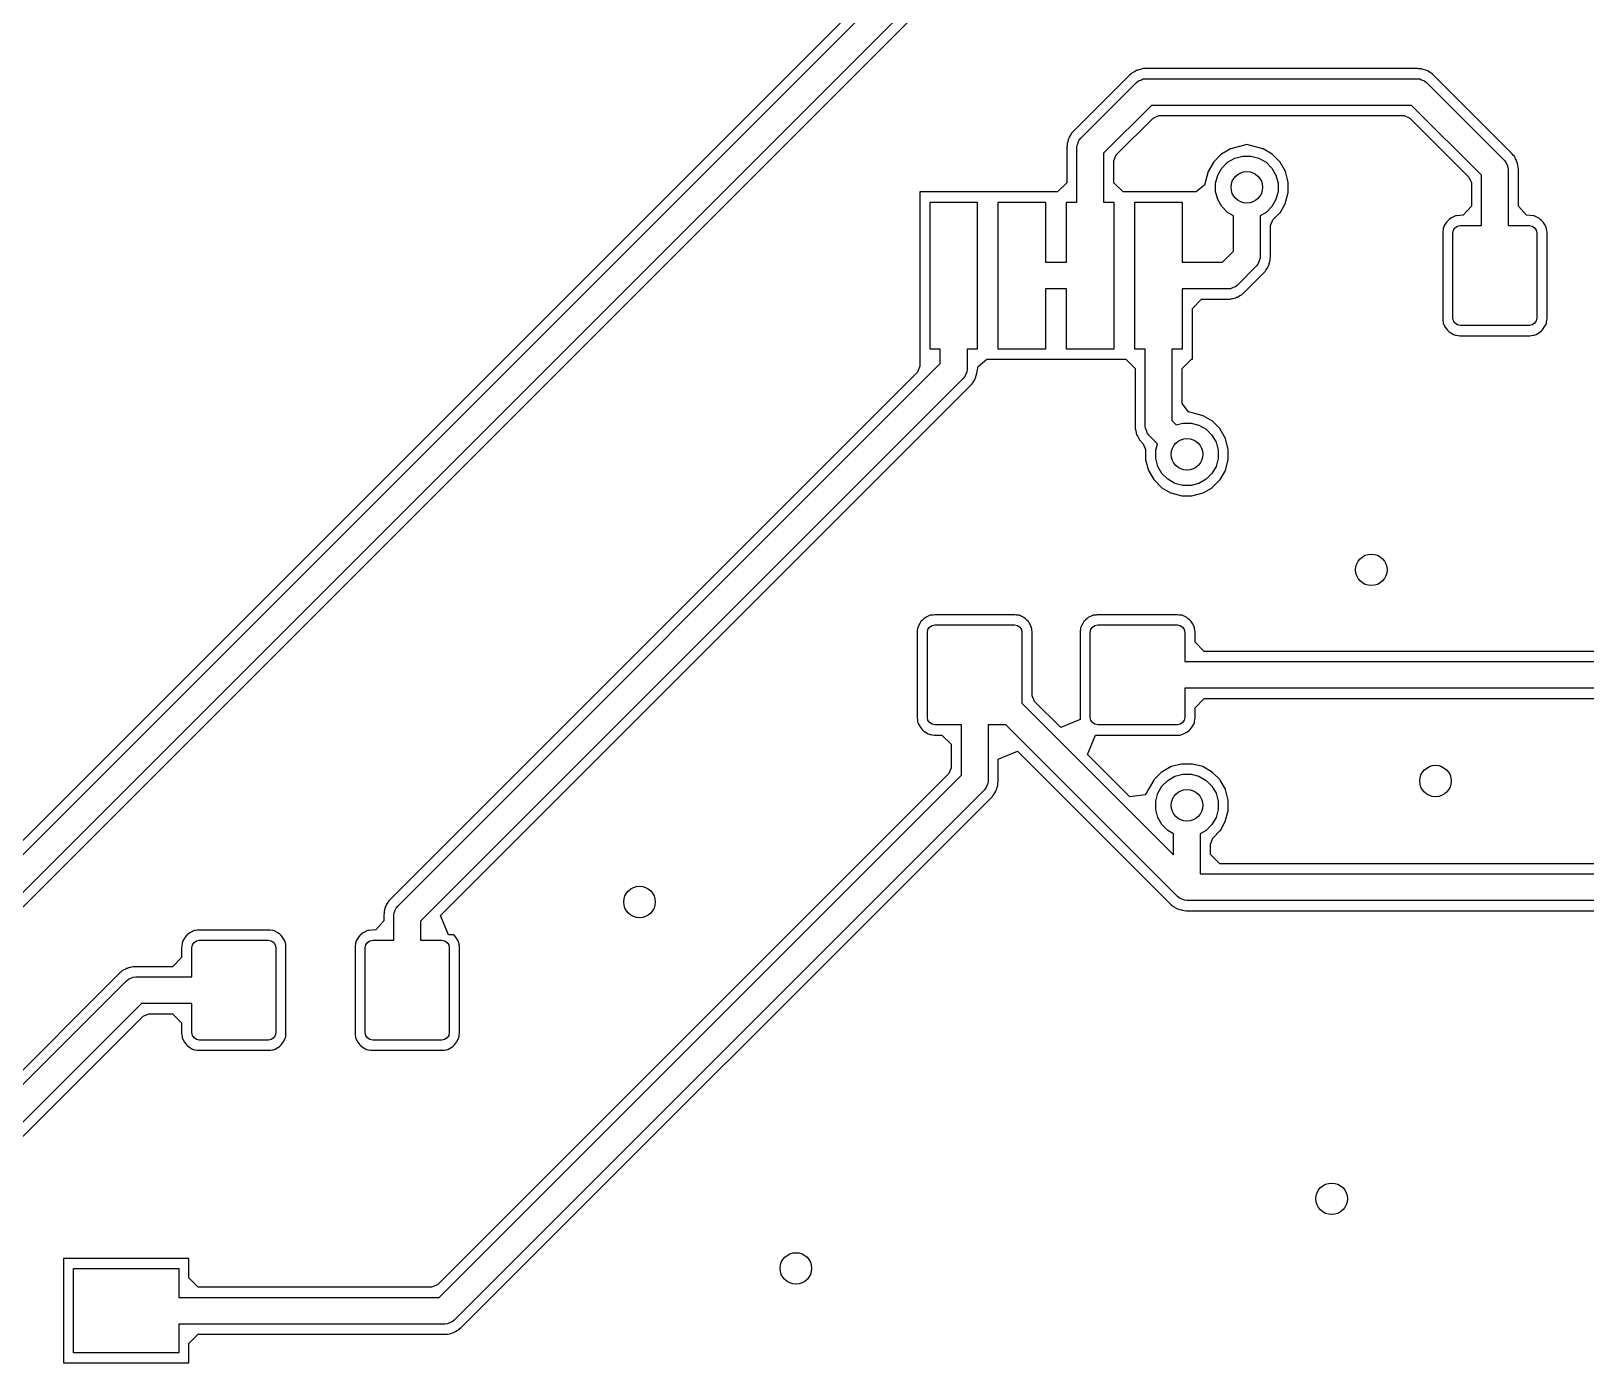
# Model space of a CAD drawing. Header units: inches. Extents: x 3.92 to 7.78, y -6.06 to -2.2.
# Drawn here: x 5.738 to 6.321, y -4.628 to -4.129 of the extents above; entities that cross this region are included whole.
import ezdxf

# ---------------------------------------------------------------- set-up
doc = ezdxf.new("R2010")
doc.units = ezdxf.units.IN
doc.header["$MEASUREMENT"] = 0
doc.layers.add('F.Cu', color=13, linetype='CONTINUOUS', true_color=0xc83434)

msp = doc.modelspace()

# ---------------------------------------------------------------- linework, layer by layer
at = {"layer": 'F.Cu', "linetype": 'CONTINUOUS'}
for p, q in [((6.07398, -4.09303), (5.68697, -4.47996)), ((5.6877, -4.48467), (6.07866, -4.0937)), ((6.0872, -4.09931), (5.6933, -4.4932)), ((5.69614, -4.49571), (6.09024, -4.10169)), ((6.14945, -4.14547), (6.12827, -4.16665)), ((6.14957, -4.14539), (6.14945, -4.14547)), ((6.15008, -4.145), (6.14957, -4.14539)), ((6.15051, -4.14457), (6.15008, -4.145)), ((6.15122, -4.14425), (6.15051, -4.14457)), ((6.15173, -4.14394), (6.15122, -4.14425)), ((6.15213, -4.14366), (6.15173, -4.14394)), ((6.1524, -4.14358), (6.15213, -4.14366)), ((6.15215, -4.14818), (6.1529, -4.14756)), ((6.15295, -4.14335), (6.1524, -4.14358)), ((6.1529, -4.14756), (6.15405, -4.14709)), ((6.1529, -4.14756), (6.1529, -4.14756)), ((6.15366, -4.14323), (6.15295, -4.14335)), ((6.15394, -4.14315), (6.15366, -4.14323)), ((6.15472, -4.14295), (6.15394, -4.14315)), ((6.15405, -4.14709), (6.15471, -4.14682)), ((6.15471, -4.14682), (6.15568, -4.14672)), ((6.15471, -4.14682), (6.15471, -4.14682)), ((6.25748, -4.14295), (6.15472, -4.14295)), ((6.15568, -4.14672), (6.25733, -4.14672)), ((6.25733, -4.14672), (6.25831, -4.14682)), ((6.25776, -4.14299), (6.25748, -4.14295)), ((6.25787, -4.14299), (6.25776, -4.14299)), ((6.2589, -4.14307), (6.25787, -4.14299)), ((6.25831, -4.14682), (6.25831, -4.14682)), ((6.25831, -4.14682), (6.25896, -4.14709)), ((6.25949, -4.14327), (6.2589, -4.14307)), ((6.25896, -4.14709), (6.26011, -4.14756)), ((6.25996, -4.14339), (6.25949, -4.14327)), ((6.26055, -4.1435), (6.25996, -4.14339)), ((6.26011, -4.14756), (6.26011, -4.14756)), ((6.26011, -4.14756), (6.26087, -4.14818)), ((6.26091, -4.14366), (6.26055, -4.1435)), ((6.26142, -4.1439), (6.26091, -4.14366)), ((6.26197, -4.14429), (6.26142, -4.1439)), ((6.2622, -4.14445), (6.26197, -4.14429)), ((6.26291, -4.14488), (6.2622, -4.14445)), ((6.26331, -4.14528), (6.26291, -4.14488)), ((6.26346, -4.14539), (6.26331, -4.14528)), ((6.26965, -4.15157), (6.26346, -4.14539)), ((6.13131, -4.16902), (6.15215, -4.14818)), ((6.26087, -4.14818), (6.28995, -4.17727)), ((6.2928, -4.17469), (6.26965, -4.15157)), ((6.15775, -4.15672), (6.13984, -4.17463)), ((6.25526, -4.15672), (6.15775, -4.15672)), ((6.28142, -4.18287), (6.25526, -4.15672)), ((6.14457, -4.17528), (6.15843, -4.16146)), ((6.15843, -4.16146), (6.16059, -4.16055)), ((6.16059, -4.16055), (6.2524, -4.16055)), ((6.2524, -4.16055), (6.25457, -4.16146)), ((6.25457, -4.16146), (6.27673, -4.18358)), ((6.12638, -4.17039), (6.12618, -4.17098)), ((6.12657, -4.16949), (6.12638, -4.17039)), ((6.12677, -4.16906), (6.12657, -4.16941)), ((6.12657, -4.16941), (6.12657, -4.16949)), ((6.12693, -4.16866), (6.12677, -4.16906)), ((6.12756, -4.16764), (6.12693, -4.16866)), ((6.12764, -4.16752), (6.12756, -4.16764)), ((6.12783, -4.16717), (6.12764, -4.16752)), ((6.12827, -4.16665), (6.12783, -4.16717)), ((6.13015, -4.17106), (6.13048, -4.17028)), ((6.13048, -4.17028), (6.13069, -4.16978)), ((6.13069, -4.16978), (6.13131, -4.16902)), ((6.13069, -4.16978), (6.13069, -4.16978)), ((6.12614, -4.17181), (6.12606, -4.17228)), ((6.12606, -4.17228), (6.12606, -4.18567)), ((6.12618, -4.17098), (6.12614, -4.17181)), ((6.12984, -4.17256), (6.12994, -4.17158)), ((6.12984, -4.19291), (6.12984, -4.17256)), ((6.12994, -4.17158), (6.13015, -4.17106)), ((6.13984, -4.17463), (6.13984, -4.19291)), ((6.14366, -4.17744), (6.14457, -4.17528)), ((6.1839, -4.17504), (6.1811, -4.17791)), ((6.18398, -4.17496), (6.1839, -4.17504)), ((6.1874, -4.17299), (6.18398, -4.17496)), ((6.18631, -4.17804), (6.18898, -4.1765)), ((6.18752, -4.17295), (6.1874, -4.17299)), ((6.1935, -4.17138), (6.18752, -4.17295)), ((6.18898, -4.1765), (6.19195, -4.1757)), ((6.19195, -4.1757), (6.19504, -4.1757)), ((6.19949, -4.17295), (6.1935, -4.17138)), ((6.19504, -4.1757), (6.19802, -4.1765)), ((6.19802, -4.1765), (6.20069, -4.17804)), ((6.19957, -4.17295), (6.19949, -4.17295)), ((6.20295, -4.17496), (6.19957, -4.17295)), ((6.20602, -4.17803), (6.20295, -4.17496)), ((6.29339, -4.17547), (6.2928, -4.17469)), ((6.29374, -4.17579), (6.29339, -4.17547)), ((6.29417, -4.17669), (6.29374, -4.17579)), ((6.29441, -4.17709), (6.29417, -4.17669)), ((6.14366, -4.18567), (6.14366, -4.17744)), ((6.17906, -4.18146), (6.17768, -4.18665)), ((6.1811, -4.17791), (6.17906, -4.18146)), ((6.18258, -4.18289), (6.18413, -4.18022)), ((6.18413, -4.18022), (6.18631, -4.17804)), ((6.20069, -4.17804), (6.20287, -4.18022)), ((6.20287, -4.18022), (6.20441, -4.18289)), ((6.20787, -4.18122), (6.20602, -4.17803)), ((6.20795, -4.18146), (6.20787, -4.18122)), ((6.20902, -4.18551), (6.20795, -4.18146)), ((6.28995, -4.17727), (6.29057, -4.17803)), ((6.29057, -4.17803), (6.29111, -4.17932)), ((6.29111, -4.17932), (6.29132, -4.17983)), ((6.29132, -4.17983), (6.29142, -4.1808)), ((6.29142, -4.1808), (6.29142, -4.20177)), ((6.29449, -4.1772), (6.29441, -4.17709)), ((6.29457, -4.17752), (6.29449, -4.1772)), ((6.29472, -4.17787), (6.29457, -4.17752)), ((6.29492, -4.17846), (6.29472, -4.17787)), ((6.295, -4.17894), (6.29492, -4.17846)), ((6.29504, -4.17913), (6.295, -4.17894)), ((6.2952, -4.17988), (6.29504, -4.17913)), ((6.2952, -4.18012), (6.2952, -4.17988)), ((6.29524, -4.18063), (6.2952, -4.18012)), ((6.29524, -4.19445), (6.29524, -4.18063)), ((6.12606, -4.18567), (6.1226, -4.18913)), ((6.14713, -4.18913), (6.14366, -4.18567)), ((6.17768, -4.18665), (6.17449, -4.18913)), ((6.18179, -4.18587), (6.18258, -4.18289)), ((6.18179, -4.18895), (6.18179, -4.18587)), ((6.20441, -4.18289), (6.20521, -4.18587)), ((6.20521, -4.18587), (6.20521, -4.18895)), ((6.20902, -4.18937), (6.20902, -4.18551)), ((6.27673, -4.18358), (6.27764, -4.18575)), ((6.27764, -4.18575), (6.27764, -4.19449)), ((6.28142, -4.20177), (6.28142, -4.18287)), ((6.1226, -4.18913), (6.07102, -4.18913)), ((6.07102, -4.18913), (6.07102, -4.25445)), ((6.0748, -4.24803), (6.0748, -4.19291)), ((6.0748, -4.19291), (6.09252, -4.19291)), ((6.09252, -4.19291), (6.09252, -4.24803)), ((6.10039, -4.24803), (6.10039, -4.19291)), ((6.10039, -4.19291), (6.11811, -4.19291)), ((6.11811, -4.19291), (6.11811, -4.21547)), ((6.12598, -4.21547), (6.12598, -4.19291)), ((6.12598, -4.19291), (6.12984, -4.19291)), ((6.13984, -4.19291), (6.1437, -4.19291)), ((6.1437, -4.19291), (6.1437, -4.24803)), ((6.17449, -4.18913), (6.14713, -4.18913)), ((6.15157, -4.24803), (6.15157, -4.19291)), ((6.15157, -4.19291), (6.16929, -4.19291)), ((6.16929, -4.19291), (6.16929, -4.21547)), ((6.18258, -4.19193), (6.18179, -4.18895)), ((6.18413, -4.1946), (6.18258, -4.19193)), ((6.20441, -4.19193), (6.20287, -4.1946)), ((6.20521, -4.18895), (6.20441, -4.19193)), ((6.20594, -4.19693), (6.20787, -4.19354)), ((6.20787, -4.19354), (6.20902, -4.18937)), ((6.18631, -4.19678), (6.18413, -4.1946)), ((6.1885, -4.19804), (6.18631, -4.19678)), ((6.1885, -4.21133), (6.1885, -4.19804)), ((6.20069, -4.19678), (6.1985, -4.19804)), ((6.1985, -4.19804), (6.1985, -4.2134)), ((6.20287, -4.1946), (6.20069, -4.19678)), ((6.20232, -4.20177), (6.20323, -4.19957)), ((6.20323, -4.19957), (6.20591, -4.19697)), ((6.20591, -4.19697), (6.20594, -4.19693)), ((6.2687, -4.20004), (6.26827, -4.20051)), ((6.2689, -4.19984), (6.2687, -4.20004)), ((6.26937, -4.19941), (6.2689, -4.19984)), ((6.26992, -4.19902), (6.26937, -4.19941)), ((6.27094, -4.19843), (6.26992, -4.19902)), ((6.27169, -4.19815), (6.27094, -4.19843)), ((6.27201, -4.19811), (6.27169, -4.19815)), ((6.27461, -4.19783), (6.27201, -4.19811)), ((6.27764, -4.19449), (6.27461, -4.19783)), ((6.29823, -4.19783), (6.29524, -4.19445)), ((6.30087, -4.19811), (6.29823, -4.19783)), ((6.30114, -4.19815), (6.30087, -4.19811)), ((6.30193, -4.19843), (6.30114, -4.19815)), ((6.30291, -4.19902), (6.30189, -4.19843)), ((6.30189, -4.19843), (6.30193, -4.19843)), ((6.30346, -4.19941), (6.30291, -4.19902)), ((6.30394, -4.19984), (6.30346, -4.19941)), ((6.30413, -4.20004), (6.30394, -4.19984)), ((6.30457, -4.20051), (6.30413, -4.20004)), ((6.20232, -4.21362), (6.20232, -4.20177)), ((6.26701, -4.20311), (6.26689, -4.20409)), ((6.26689, -4.20409), (6.26689, -4.23654)), ((6.26705, -4.20287), (6.26701, -4.20311)), ((6.26732, -4.20205), (6.26705, -4.20287)), ((6.2678, -4.20122), (6.26732, -4.20205)), ((6.26827, -4.20051), (6.2678, -4.20122)), ((6.27067, -4.20457), (6.27088, -4.2035)), ((6.27067, -4.23637), (6.27067, -4.20457)), ((6.27088, -4.2035), (6.27149, -4.20259)), ((6.27149, -4.20259), (6.2724, -4.20199)), ((6.2724, -4.20199), (6.27347, -4.20177)), ((6.27347, -4.20177), (6.28142, -4.20177)), ((6.29142, -4.20177), (6.29936, -4.20177)), ((6.29936, -4.20177), (6.30043, -4.20199)), ((6.30043, -4.20199), (6.30134, -4.20259)), ((6.30134, -4.20259), (6.30195, -4.2035)), ((6.30195, -4.2035), (6.30217, -4.20457)), ((6.30217, -4.20457), (6.30217, -4.23637)), ((6.30504, -4.20122), (6.30457, -4.20051)), ((6.30551, -4.20205), (6.30504, -4.20122)), ((6.30579, -4.20287), (6.30551, -4.20205)), ((6.30583, -4.20311), (6.30579, -4.20287)), ((6.30591, -4.20374), (6.30583, -4.20311)), ((6.30598, -4.20417), (6.30591, -4.20374)), ((6.30598, -4.23669), (6.30598, -4.20417)), ((6.18435, -4.21547), (6.1885, -4.21133)), ((6.11811, -4.21547), (6.12598, -4.21547)), ((6.16929, -4.21547), (6.18435, -4.21547)), ((6.19703, -4.21693), (6.18996, -4.22401)), ((6.19765, -4.21618), (6.19703, -4.21693)), ((6.19816, -4.21496), (6.19765, -4.21618)), ((6.19765, -4.21618), (6.19765, -4.21618)), ((6.1984, -4.21437), (6.19816, -4.21496)), ((6.1985, -4.2134), (6.1984, -4.21437)), ((6.1984, -4.21437), (6.1984, -4.21437)), ((6.20075, -4.21831), (6.20138, -4.2174)), ((6.20138, -4.2174), (6.20142, -4.21732)), ((6.20142, -4.21732), (6.20161, -4.21681)), ((6.20161, -4.21681), (6.20177, -4.2165)), ((6.20177, -4.2165), (6.20181, -4.21634)), ((6.20181, -4.21634), (6.20189, -4.21598)), ((6.20189, -4.21598), (6.20217, -4.21508)), ((6.20217, -4.21508), (6.2022, -4.21484)), ((6.2022, -4.21465), (6.20228, -4.21413)), ((6.2022, -4.21484), (6.2022, -4.21465)), ((6.20228, -4.21413), (6.20232, -4.21362)), ((6.1924, -4.22693), (6.20016, -4.21921)), ((6.20016, -4.21921), (6.20035, -4.21894)), ((6.20035, -4.21894), (6.20063, -4.2185)), ((6.20063, -4.2185), (6.20075, -4.21831)), ((6.12598, -4.22547), (6.11811, -4.22547)), ((6.11811, -4.22547), (6.11811, -4.24803)), ((6.12598, -4.24803), (6.12598, -4.22547)), ((6.18642, -4.22547), (6.16929, -4.22547)), ((6.16929, -4.22547), (6.16929, -4.24803)), ((6.1874, -4.22538), (6.18642, -4.22547)), ((6.18832, -4.22499), (6.1874, -4.22538)), ((6.1874, -4.22538), (6.1874, -4.22538)), ((6.1874, -4.22925), (6.18799, -4.22909)), ((6.18799, -4.22909), (6.18811, -4.22909)), ((6.18811, -4.22909), (6.18878, -4.22898)), ((6.1892, -4.22463), (6.18832, -4.22499)), ((6.18878, -4.22898), (6.18933, -4.22878)), ((6.18996, -4.22401), (6.1892, -4.22463)), ((6.1892, -4.22463), (6.1892, -4.22463)), ((6.18933, -4.22878), (6.18969, -4.22862)), ((6.18969, -4.22862), (6.18996, -4.22854)), ((6.18996, -4.22854), (6.19035, -4.22827)), ((6.19035, -4.22827), (6.19087, -4.22795)), ((6.19087, -4.22795), (6.19157, -4.22764)), ((6.19157, -4.22764), (6.19165, -4.2276)), ((6.19165, -4.2276), (6.19189, -4.22736)), ((6.19189, -4.22736), (6.19213, -4.22717)), ((6.19213, -4.22717), (6.1924, -4.22693)), ((6.17311, -4.23276), (6.17657, -4.22929)), ((6.17311, -4.25185), (6.17311, -4.23276)), ((6.17657, -4.22929), (6.18654, -4.22929)), ((6.18654, -4.22929), (6.18681, -4.22925)), ((6.18681, -4.22925), (6.1874, -4.22925)), ((6.26689, -4.23654), (6.26693, -4.23728)), ((6.26693, -4.23728), (6.26701, -4.23783)), ((6.26701, -4.23783), (6.26709, -4.23827)), ((6.26709, -4.23827), (6.26732, -4.2389)), ((6.26732, -4.2389), (6.26787, -4.23984)), ((6.26787, -4.23984), (6.26831, -4.24047)), ((6.26831, -4.24047), (6.2687, -4.24091)), ((6.27088, -4.23744), (6.27067, -4.23637)), ((6.27149, -4.23835), (6.27088, -4.23744)), ((6.2724, -4.23896), (6.27149, -4.23835)), ((6.27347, -4.23917), (6.2724, -4.23896)), ((6.29936, -4.23917), (6.27347, -4.23917)), ((6.30043, -4.23896), (6.29936, -4.23917)), ((6.30134, -4.23835), (6.30043, -4.23896)), ((6.30195, -4.23744), (6.30134, -4.23835)), ((6.30217, -4.23637), (6.30195, -4.23744)), ((6.30413, -4.24091), (6.30453, -4.24047)), ((6.30453, -4.24047), (6.30496, -4.23984)), ((6.30496, -4.23984), (6.30551, -4.2389)), ((6.30551, -4.2389), (6.30575, -4.23827)), ((6.30575, -4.23827), (6.30583, -4.23791)), ((6.30583, -4.23791), (6.30591, -4.2372)), ((6.30591, -4.2372), (6.30598, -4.23669)), ((6.2687, -4.24091), (6.26894, -4.24114)), ((6.26894, -4.24114), (6.26937, -4.24154)), ((6.26937, -4.24154), (6.26992, -4.24193)), ((6.26992, -4.24193), (6.27094, -4.24252)), ((6.27094, -4.24252), (6.27169, -4.2428)), ((6.27169, -4.2428), (6.27193, -4.24283)), ((6.27193, -4.24283), (6.27264, -4.24291)), ((6.27264, -4.24291), (6.27327, -4.24299)), ((6.27327, -4.24299), (6.29957, -4.24299)), ((6.29957, -4.24299), (6.3002, -4.24291)), ((6.3002, -4.24291), (6.30091, -4.24283)), ((6.30091, -4.24283), (6.30114, -4.2428)), ((6.30114, -4.2428), (6.30193, -4.24252)), ((6.30189, -4.24252), (6.30291, -4.24193)), ((6.30193, -4.24252), (6.30189, -4.24252)), ((6.30291, -4.24193), (6.30346, -4.24154)), ((6.30346, -4.24154), (6.3039, -4.24114)), ((6.3039, -4.24114), (6.30413, -4.24091)), ((6.07866, -4.24803), (6.0748, -4.24803)), ((6.07866, -4.25346), (6.07866, -4.24803)), ((6.09252, -4.24803), (6.08866, -4.24803)), ((6.08866, -4.24803), (6.08866, -4.25553)), ((6.09287, -4.25449), (6.09614, -4.25185)), ((6.09614, -4.25185), (6.14819, -4.25185)), ((6.11811, -4.24803), (6.10039, -4.24803)), ((6.1437, -4.24803), (6.12598, -4.24803)), ((6.14819, -4.25185), (6.15165, -4.25531)), ((6.15543, -4.24803), (6.15157, -4.24803)), ((6.15543, -4.2768), (6.15543, -4.24803)), ((6.16929, -4.24803), (6.16543, -4.24803)), ((6.16543, -4.24803), (6.16543, -4.27473)), ((6.16925, -4.25531), (6.17272, -4.25185)), ((6.17272, -4.25185), (6.17311, -4.25185)), ((6.07012, -4.25661), (5.87228, -4.45441)), ((5.8754, -4.45672), (6.07866, -4.25346)), ((6.07102, -4.25445), (6.07012, -4.25661)), ((6.08782, -4.25831), (6.0872, -4.25907)), ((6.08857, -4.25651), (6.08782, -4.25831)), ((6.08866, -4.25553), (6.08857, -4.25651)), ((6.08857, -4.25651), (6.08857, -4.25651)), ((6.09193, -4.2587), (6.09201, -4.25819)), ((6.09201, -4.25819), (6.09209, -4.25787)), ((6.09209, -4.25787), (6.09232, -4.25709)), ((6.09232, -4.25709), (6.09287, -4.25449)), ((6.15165, -4.25531), (6.15165, -4.27776)), ((6.16925, -4.26839), (6.16925, -4.25531)), ((6.0872, -4.25907), (5.88394, -4.46233)), ((5.89138, -4.46024), (6.09031, -4.26134)), ((6.09031, -4.26134), (6.09047, -4.26114)), ((6.09047, -4.26114), (6.09079, -4.26063)), ((6.09079, -4.26063), (6.09091, -4.26043)), ((6.09091, -4.26043), (6.09146, -4.25965)), ((6.09146, -4.25965), (6.0915, -4.25949)), ((6.0915, -4.25949), (6.09193, -4.2587)), ((6.17169, -4.27157), (6.16925, -4.26839)), ((6.16543, -4.27473), (6.16708, -4.27638)), ((6.16708, -4.27638), (6.16952, -4.27572)), ((6.16952, -4.27572), (6.1726, -4.27572)), ((6.17717, -4.27303), (6.17169, -4.27157)), ((6.1726, -4.27572), (6.17558, -4.27652)), ((6.18059, -4.27504), (6.17713, -4.27303)), ((6.17713, -4.27303), (6.17717, -4.27303)), ((6.1835, -4.27795), (6.18059, -4.27504)), ((6.15165, -4.27776), (6.15193, -4.2787)), ((6.15193, -4.2787), (6.15201, -4.27913)), ((6.15201, -4.27913), (6.15205, -4.27953)), ((6.15205, -4.27953), (6.15209, -4.27957)), ((6.15209, -4.27957), (6.15232, -4.2802)), ((6.15232, -4.2802), (6.15236, -4.28035)), ((6.15236, -4.28035), (6.15264, -4.28075)), ((6.15264, -4.28075), (6.15291, -4.28126)), ((6.15291, -4.28126), (6.15327, -4.28197)), ((6.15553, -4.27778), (6.15543, -4.2768)), ((6.1556, -4.27795), (6.15553, -4.27778)), ((6.15553, -4.27778), (6.15553, -4.27778)), ((6.15628, -4.27958), (6.1556, -4.27795)), ((6.1569, -4.28034), (6.15628, -4.27958)), ((6.15628, -4.27958), (6.15628, -4.27958)), ((6.16001, -4.28345), (6.1569, -4.28034)), ((6.17558, -4.27652), (6.17825, -4.27806)), ((6.17825, -4.27806), (6.18043, -4.28024)), ((6.18043, -4.28024), (6.18197, -4.28291)), ((6.18354, -4.27803), (6.1835, -4.27795)), ((6.18551, -4.2815), (6.18354, -4.27803)), ((6.18551, -4.28154), (6.18551, -4.2815)), ((6.18657, -4.28559), (6.18551, -4.28154)), ((6.15327, -4.28197), (6.15335, -4.28205)), ((6.15335, -4.28205), (6.15378, -4.28252)), ((6.15378, -4.28252), (6.15394, -4.28272)), ((6.15394, -4.28272), (6.15406, -4.28287)), ((6.15406, -4.28287), (6.15469, -4.2835)), ((6.15469, -4.2835), (6.15559, -4.28567)), ((6.15559, -4.28567), (6.15559, -4.28953)), ((6.15935, -4.28589), (6.16001, -4.28345)), ((6.15935, -4.28897), (6.15935, -4.28589)), ((6.18197, -4.28291), (6.18277, -4.28589)), ((6.18277, -4.28589), (6.18277, -4.28897)), ((6.18657, -4.28937), (6.18657, -4.28559)), ((6.15559, -4.28953), (6.15661, -4.29346)), ((6.16015, -4.29195), (6.15935, -4.28897)), ((6.16169, -4.29462), (6.16015, -4.29195)), ((6.18197, -4.29195), (6.18043, -4.29462)), ((6.18277, -4.28897), (6.18197, -4.29195)), ((6.18547, -4.29346), (6.18657, -4.28937)), ((6.15661, -4.29346), (6.15661, -4.2935)), ((6.15661, -4.2935), (6.15862, -4.29689)), ((6.15862, -4.29689), (6.15874, -4.29701)), ((6.15874, -4.29701), (6.16157, -4.29992)), ((6.16387, -4.2968), (6.16169, -4.29462)), ((6.16654, -4.29835), (6.16387, -4.2968)), ((6.16952, -4.29914), (6.16654, -4.29835)), ((6.17558, -4.29835), (6.1726, -4.29914)), ((6.17825, -4.2968), (6.17558, -4.29835)), ((6.18043, -4.29462), (6.17825, -4.2968)), ((6.18055, -4.29992), (6.18339, -4.29701)), ((6.18339, -4.29701), (6.1835, -4.29689)), ((6.1835, -4.29689), (6.18539, -4.2937)), ((6.18539, -4.2937), (6.18547, -4.29346)), ((6.16157, -4.29992), (6.16165, -4.29996)), ((6.16165, -4.29996), (6.16492, -4.30181)), ((6.16492, -4.30181), (6.165, -4.30185)), ((6.165, -4.30185), (6.16917, -4.30295)), ((6.16917, -4.30295), (6.17295, -4.30295)), ((6.1726, -4.29914), (6.16952, -4.29914)), ((6.17295, -4.30295), (6.17713, -4.30185)), ((6.17713, -4.30185), (6.1772, -4.30181)), ((6.1772, -4.30181), (6.18047, -4.29996)), ((6.18047, -4.29996), (6.18055, -4.29992)), ((6.07098, -4.35079), (6.07047, -4.35165)), ((6.07142, -4.35012), (6.07098, -4.35079)), ((6.07185, -4.34965), (6.07142, -4.35012)), ((6.07209, -4.34941), (6.07185, -4.34965)), ((6.07252, -4.34902), (6.07209, -4.34941)), ((6.07307, -4.34862), (6.07252, -4.34902)), ((6.07409, -4.34803), (6.07307, -4.34862)), ((6.07484, -4.34776), (6.07409, -4.34803)), ((6.07516, -4.34772), (6.07484, -4.34776)), ((6.07598, -4.34764), (6.07516, -4.34772)), ((6.07555, -4.35159), (6.07662, -4.35138)), ((6.07646, -4.3476), (6.07598, -4.34764)), ((6.10661, -4.3476), (6.07646, -4.3476)), ((6.07662, -4.35138), (6.10645, -4.35138)), ((6.10645, -4.35138), (6.10752, -4.35159)), ((6.10709, -4.34764), (6.10661, -4.3476)), ((6.10791, -4.34772), (6.10709, -4.34764)), ((6.10823, -4.34776), (6.10791, -4.34772)), ((6.10902, -4.34803), (6.10823, -4.34776)), ((6.11, -4.34862), (6.10898, -4.34803)), ((6.10898, -4.34803), (6.10902, -4.34803)), ((6.11055, -4.34902), (6.11, -4.34862)), ((6.11098, -4.34941), (6.11055, -4.34902)), ((6.11122, -4.34965), (6.11098, -4.34941)), ((6.11165, -4.35012), (6.11122, -4.34965)), ((6.11209, -4.35079), (6.11165, -4.35012)), ((6.1126, -4.35165), (6.11209, -4.35079)), ((6.13201, -4.35079), (6.1315, -4.35165)), ((6.13244, -4.35012), (6.13201, -4.35079)), ((6.13287, -4.34965), (6.13244, -4.35012)), ((6.13311, -4.34941), (6.13287, -4.34965)), ((6.13354, -4.34902), (6.13311, -4.34941)), ((6.13409, -4.34862), (6.13354, -4.34902)), ((6.13512, -4.34803), (6.13409, -4.34862)), ((6.13587, -4.34776), (6.13512, -4.34803)), ((6.13618, -4.34772), (6.13587, -4.34776)), ((6.13701, -4.34764), (6.13618, -4.34772)), ((6.13657, -4.35159), (6.13765, -4.35138)), ((6.13748, -4.3476), (6.13701, -4.34764)), ((6.16764, -4.3476), (6.13748, -4.3476)), ((6.13765, -4.35138), (6.16747, -4.35138)), ((6.16747, -4.35138), (6.16855, -4.35159)), ((6.16811, -4.34764), (6.16764, -4.3476)), ((6.16894, -4.34772), (6.16811, -4.34764)), ((6.16925, -4.34776), (6.16894, -4.34772)), ((6.17004, -4.34803), (6.16925, -4.34776)), ((6.17102, -4.34862), (6.17, -4.34803)), ((6.17, -4.34803), (6.17004, -4.34803)), ((6.17157, -4.34902), (6.17102, -4.34862)), ((6.17201, -4.34941), (6.17157, -4.34902)), ((6.17224, -4.34965), (6.17201, -4.34941)), ((6.17268, -4.35012), (6.17224, -4.34965)), ((6.17311, -4.35079), (6.17268, -4.35012)), ((6.17362, -4.35165), (6.17311, -4.35079)), ((6.07016, -4.35272), (6.07004, -4.3537)), ((6.07004, -4.3537), (6.07004, -4.38614)), ((6.0702, -4.35244), (6.07016, -4.35272)), ((6.07047, -4.35165), (6.0702, -4.35244)), ((6.07382, -4.35418), (6.07403, -4.35311)), ((6.07382, -4.38598), (6.07382, -4.35418)), ((6.07403, -4.35311), (6.07464, -4.3522)), ((6.07464, -4.3522), (6.07555, -4.35159)), ((6.10752, -4.35159), (6.10843, -4.3522)), ((6.10843, -4.3522), (6.10904, -4.35311)), ((6.10904, -4.35311), (6.10925, -4.35418)), ((6.10925, -4.35418), (6.10925, -4.38072)), ((6.11287, -4.35244), (6.1126, -4.35165)), ((6.11291, -4.35272), (6.11287, -4.35244)), ((6.11299, -4.35335), (6.11291, -4.35272)), ((6.11307, -4.35378), (6.11299, -4.35335)), ((6.11307, -4.37787), (6.11307, -4.35378)), ((6.13118, -4.35272), (6.13106, -4.3537)), ((6.13106, -4.3537), (6.13106, -4.38681)), ((6.13122, -4.35244), (6.13118, -4.35272)), ((6.1315, -4.35165), (6.13122, -4.35244)), ((6.13484, -4.35418), (6.13506, -4.35311)), ((6.13484, -4.38598), (6.13484, -4.35418)), ((6.13506, -4.35311), (6.13566, -4.3522)), ((6.13566, -4.3522), (6.13657, -4.35159)), ((6.16855, -4.35159), (6.16945, -4.3522)), ((6.16945, -4.3522), (6.17006, -4.35311)), ((6.17006, -4.35311), (6.17028, -4.35418)), ((6.17028, -4.35418), (6.17028, -4.36508)), ((6.1739, -4.35244), (6.17362, -4.35165)), ((6.17394, -4.35272), (6.1739, -4.35244)), ((6.17402, -4.35335), (6.17394, -4.35272)), ((6.17409, -4.35378), (6.17402, -4.35335)), ((6.17409, -4.35783), (6.17409, -4.35378)), ((6.17756, -4.3613), (6.17409, -4.35783)), ((6.49563, -4.3613), (6.17756, -4.3613)), ((6.17028, -4.36508), (6.17778, -4.36508)), ((6.17778, -4.36508), (6.49931, -4.36508)), ((6.11398, -4.38004), (6.11307, -4.37787)), ((6.12378, -4.38984), (6.11398, -4.38004)), ((6.17778, -4.37508), (6.17028, -4.37508)), ((6.17028, -4.37508), (6.17028, -4.38598)), ((6.17409, -4.38236), (6.17756, -4.3789)), ((6.17756, -4.3789), (6.47906, -4.3789)), ((6.49724, -4.37508), (6.17778, -4.37508)), ((6.07004, -4.38614), (6.07008, -4.38689)), ((6.07403, -4.38705), (6.07382, -4.38598)), ((6.10925, -4.38072), (6.16606, -4.43754)), ((6.13506, -4.38705), (6.13484, -4.38598)), ((6.17028, -4.38598), (6.17006, -4.38705)), ((6.17402, -4.38681), (6.17409, -4.38634)), ((6.17409, -4.38634), (6.17409, -4.38236)), ((6.07008, -4.38689), (6.07016, -4.38744)), ((6.07016, -4.38744), (6.07024, -4.38787)), ((6.07024, -4.38787), (6.07047, -4.3885)), ((6.07047, -4.3885), (6.07106, -4.38953)), ((6.07106, -4.38953), (6.07146, -4.39008)), ((6.07146, -4.39008), (6.07185, -4.39051)), ((6.07185, -4.39051), (6.07209, -4.39075)), ((6.07209, -4.39075), (6.07252, -4.39114)), ((6.07252, -4.39114), (6.07307, -4.39154)), ((6.07307, -4.39154), (6.07409, -4.39213)), ((6.07464, -4.38796), (6.07403, -4.38705)), ((6.07409, -4.39213), (6.07484, -4.3924)), ((6.07555, -4.38857), (6.07464, -4.38796)), ((6.07662, -4.38878), (6.07555, -4.38857)), ((6.08654, -4.38878), (6.07662, -4.38878)), ((6.08654, -4.40768), (6.08654, -4.38878)), ((6.10317, -4.38878), (6.09654, -4.38878)), ((6.09654, -4.38878), (6.09654, -4.40975)), ((6.16753, -4.45314), (6.10317, -4.38878)), ((6.13106, -4.38681), (6.12378, -4.38984)), ((6.13566, -4.38796), (6.13506, -4.38705)), ((6.13657, -4.38857), (6.13566, -4.38796)), ((6.13765, -4.38878), (6.13657, -4.38857)), ((6.16747, -4.38878), (6.13765, -4.38878)), ((6.16855, -4.38857), (6.16747, -4.38878)), ((6.1685, -4.3926), (6.17008, -4.39209)), ((6.16945, -4.38796), (6.16855, -4.38857)), ((6.17006, -4.38705), (6.16945, -4.38796)), ((6.17008, -4.39209), (6.17102, -4.39154)), ((6.17102, -4.39154), (6.17157, -4.39114)), ((6.17157, -4.39114), (6.17201, -4.39075)), ((6.17201, -4.39075), (6.17224, -4.39051)), ((6.17224, -4.39051), (6.17264, -4.39008)), ((6.17264, -4.39008), (6.17303, -4.38953)), ((6.17303, -4.38953), (6.17362, -4.3885)), ((6.17362, -4.3885), (6.17386, -4.38787)), ((6.17386, -4.38787), (6.17394, -4.38752)), ((6.17394, -4.38752), (6.17402, -4.38681)), ((6.07484, -4.3924), (6.07508, -4.39244)), ((6.07508, -4.39244), (6.07579, -4.39252)), ((6.07579, -4.39252), (6.07642, -4.3926)), ((6.07642, -4.3926), (6.07929, -4.3926)), ((6.07929, -4.3926), (6.08276, -4.39606)), ((6.08276, -4.39606), (6.08276, -4.40484)), ((6.13378, -4.39988), (6.13681, -4.3926)), ((6.13681, -4.3926), (6.1685, -4.3926)), ((6.10035, -4.40165), (6.10764, -4.39862)), ((6.10035, -4.41008), (6.10035, -4.40165)), ((6.10764, -4.39862), (6.16496, -4.45602)), ((6.14969, -4.41575), (6.13378, -4.39988)), ((6.16898, -4.40346), (6.1652, -4.40445)), ((6.17315, -4.40346), (6.16898, -4.40346)), ((6.17697, -4.40445), (6.17315, -4.40346)), ((6.08185, -4.40701), (5.89024, -4.59858)), ((5.89094, -4.60327), (6.08654, -4.40768)), ((6.08276, -4.40484), (6.08185, -4.40701)), ((6.09654, -4.40975), (6.09644, -4.41072)), ((6.15862, -4.40953), (6.15547, -4.415)), ((6.15878, -4.40929), (6.15862, -4.40953)), ((6.16146, -4.40661), (6.15878, -4.40929)), ((6.1652, -4.40445), (6.16146, -4.40661)), ((6.16169, -4.41177), (6.16387, -4.40959)), ((6.16387, -4.40959), (6.16654, -4.40805)), ((6.16654, -4.40805), (6.16952, -4.40725)), ((6.16952, -4.40725), (6.1726, -4.40725)), ((6.1726, -4.40725), (6.17558, -4.40805)), ((6.17558, -4.40805), (6.17825, -4.40959)), ((6.18067, -4.40661), (6.17697, -4.40445)), ((6.17825, -4.40959), (6.18043, -4.41177)), ((6.18335, -4.40929), (6.18067, -4.40661)), ((6.1835, -4.40953), (6.18335, -4.40929)), ((6.18547, -4.41287), (6.1835, -4.40953)), ((6.09507, -4.41328), (5.89655, -4.6118)), ((5.89913, -4.61461), (6.09819, -4.41559)), ((6.09569, -4.41253), (6.09507, -4.41328)), ((6.09644, -4.41072), (6.09569, -4.41253)), ((6.09569, -4.41253), (6.09569, -4.41253)), ((6.09819, -4.41559), (6.09839, -4.41535)), ((6.09839, -4.41535), (6.09866, -4.41488)), ((6.09866, -4.41488), (6.09878, -4.41469)), ((6.09878, -4.41469), (6.09933, -4.4139)), ((6.09933, -4.4139), (6.09937, -4.41386)), ((6.09937, -4.41386), (6.09961, -4.41323)), ((6.09961, -4.41323), (6.09984, -4.41276)), ((6.09984, -4.41276), (6.09992, -4.41228)), ((6.09992, -4.41228), (6.1, -4.41209)), ((6.1, -4.41209), (6.1002, -4.41142)), ((6.1002, -4.41142), (6.10024, -4.41114)), ((6.10024, -4.41091), (6.10035, -4.41008)), ((6.10024, -4.41114), (6.10024, -4.41091)), ((6.15547, -4.415), (6.14969, -4.41575)), ((6.15935, -4.41742), (6.16015, -4.41444)), ((6.16015, -4.41444), (6.16169, -4.41177)), ((6.18043, -4.41177), (6.18197, -4.41444)), ((6.18197, -4.41444), (6.18277, -4.41742)), ((6.18551, -4.41299), (6.18547, -4.41287)), ((6.18657, -4.41701), (6.18551, -4.41299)), ((6.15935, -4.4205), (6.15935, -4.41742)), ((6.16015, -4.42348), (6.15935, -4.4205)), ((6.18277, -4.4205), (6.18197, -4.42348)), ((6.18277, -4.41742), (6.18277, -4.4205)), ((6.18543, -4.42504), (6.18657, -4.42098)), ((6.18657, -4.42098), (6.18657, -4.41701)), ((6.16169, -4.42615), (6.16015, -4.42348)), ((6.16387, -4.42833), (6.16169, -4.42615)), ((6.18043, -4.42615), (6.17825, -4.42833)), ((6.18197, -4.42348), (6.18043, -4.42615)), ((6.18358, -4.42839), (6.18543, -4.42504)), ((6.16606, -4.4296), (6.16387, -4.42833)), ((6.16606, -4.43754), (6.16606, -4.4296)), ((6.17825, -4.42833), (6.17606, -4.4296)), ((6.17606, -4.4296), (6.17606, -4.44461)), ((6.17988, -4.43343), (6.18075, -4.43126)), ((6.18075, -4.43126), (6.18354, -4.42843)), ((6.18354, -4.42843), (6.18358, -4.42839)), ((6.17988, -4.43736), (6.17988, -4.43343)), ((6.18335, -4.44083), (6.17988, -4.43736)), ((6.17606, -4.44461), (6.46385, -4.44461)), ((6.43882, -4.44083), (6.18335, -4.44083)), ((5.87102, -4.45634), (5.87087, -4.45673)), ((5.87106, -4.45622), (5.87102, -4.45634)), ((5.87165, -4.45535), (5.87106, -4.45618)), ((5.87106, -4.45618), (5.87106, -4.45622)), ((5.87181, -4.45512), (5.87165, -4.45535)), ((5.87209, -4.45469), (5.87181, -4.45512)), ((5.87228, -4.45441), (5.87209, -4.45469)), ((6.16496, -4.45602), (6.16528, -4.45626)), ((6.16528, -4.45626), (6.16539, -4.45642)), ((6.16829, -4.45376), (6.16753, -4.45314)), ((6.17009, -4.45451), (6.16829, -4.45376)), ((6.16829, -4.45376), (6.16829, -4.45376)), ((6.17106, -4.45461), (6.17009, -4.45451)), ((6.46592, -4.45461), (6.17106, -4.45461)), ((5.87016, -4.4622), (5.86713, -4.46555)), ((5.87024, -4.45949), (5.87016, -4.45996)), ((5.87016, -4.45996), (5.87016, -4.4622)), ((5.87028, -4.45866), (5.87024, -4.45949)), ((5.87047, -4.45807), (5.87028, -4.45866)), ((5.87063, -4.45728), (5.87047, -4.45807)), ((5.87067, -4.45713), (5.87063, -4.45728)), ((5.87087, -4.45673), (5.87067, -4.45713)), ((5.87394, -4.46026), (5.87403, -4.45928)), ((5.87394, -4.46199), (5.87394, -4.46026)), ((5.87394, -4.46949), (5.87394, -4.46199)), ((5.87403, -4.45928), (5.87406, -4.45921)), ((5.87406, -4.45921), (5.87445, -4.45827)), ((5.87445, -4.45827), (5.87478, -4.45748)), ((5.87478, -4.45748), (5.8754, -4.45672)), ((5.87478, -4.45748), (5.87478, -4.45748)), ((5.89441, -4.46752), (5.89138, -4.46024)), ((6.16539, -4.45642), (6.16547, -4.45646)), ((6.16547, -4.45646), (6.16555, -4.45654)), ((6.16555, -4.45654), (6.1663, -4.45697)), ((6.1663, -4.45697), (6.16657, -4.45717)), ((6.16657, -4.45717), (6.16705, -4.45748)), ((6.16705, -4.45748), (6.16819, -4.45795)), ((6.16819, -4.45795), (6.16831, -4.45799)), ((6.16831, -4.45799), (6.16913, -4.45815)), ((6.16913, -4.45815), (6.16933, -4.45823)), ((6.16933, -4.45823), (6.16953, -4.45827)), ((6.16953, -4.45827), (6.17008, -4.45835)), ((6.17008, -4.45835), (6.17075, -4.45846)), ((6.17075, -4.45846), (6.17102, -4.45843)), ((6.17102, -4.45843), (6.46602, -4.45843)), ((5.79626, -4.46776), (5.79575, -4.46835)), ((5.7965, -4.46752), (5.79626, -4.46776)), ((5.79693, -4.46713), (5.7965, -4.46752)), ((5.79748, -4.46673), (5.79693, -4.46713)), ((5.79843, -4.46618), (5.79748, -4.46673)), ((5.79846, -4.46614), (5.79843, -4.46618)), ((5.79925, -4.46587), (5.79846, -4.46614)), ((5.79957, -4.46583), (5.79925, -4.46587)), ((5.80039, -4.46575), (5.79957, -4.46583)), ((5.80087, -4.46571), (5.80039, -4.46575)), ((5.82709, -4.46571), (5.80087, -4.46571)), ((5.82756, -4.46575), (5.82709, -4.46571)), ((5.82839, -4.46583), (5.82756, -4.46575)), ((5.8287, -4.46587), (5.82839, -4.46583)), ((5.82949, -4.46614), (5.8287, -4.46587)), ((5.82953, -4.46618), (5.82949, -4.46614)), ((5.83047, -4.46673), (5.82953, -4.46618)), ((5.83102, -4.46713), (5.83047, -4.46673)), ((5.83146, -4.46752), (5.83102, -4.46713)), ((5.83169, -4.46776), (5.83146, -4.46752)), ((5.8322, -4.46835), (5.83169, -4.46776)), ((5.86122, -4.46776), (5.86071, -4.46835)), ((5.86146, -4.46752), (5.86122, -4.46776)), ((5.86189, -4.46713), (5.86146, -4.46752)), ((5.86244, -4.46673), (5.86189, -4.46713)), ((5.86339, -4.46618), (5.86244, -4.46673)), ((5.86343, -4.46614), (5.86339, -4.46618)), ((5.86421, -4.46587), (5.86343, -4.46614)), ((5.86453, -4.46583), (5.86421, -4.46587)), ((5.86713, -4.46555), (5.86453, -4.46583)), ((5.88394, -4.46233), (5.88394, -4.46949)), ((5.89642, -4.46752), (5.89441, -4.46752)), ((5.89665, -4.46776), (5.89642, -4.46752)), ((5.89717, -4.46835), (5.89665, -4.46776)), ((5.79449, -4.47154), (5.79441, -4.47236)), ((5.79441, -4.47236), (5.79441, -4.47594)), ((5.79457, -4.47083), (5.79449, -4.47154)), ((5.79461, -4.47059), (5.79457, -4.47083)), ((5.79488, -4.46976), (5.79461, -4.47059)), ((5.79535, -4.46894), (5.79488, -4.46976)), ((5.79575, -4.46835), (5.79535, -4.46894)), ((5.79823, -4.47229), (5.79844, -4.47122)), ((5.79823, -4.48319), (5.79823, -4.47229)), ((5.79844, -4.47122), (5.79905, -4.47031)), ((5.79905, -4.47031), (5.79996, -4.4697)), ((5.79996, -4.4697), (5.80103, -4.46949)), ((5.80103, -4.46949), (5.82692, -4.46949)), ((5.82692, -4.46949), (5.82799, -4.4697)), ((5.82799, -4.4697), (5.8289, -4.47031)), ((5.8289, -4.47031), (5.82951, -4.47122)), ((5.82951, -4.47122), (5.82972, -4.47229)), ((5.82972, -4.47229), (5.82972, -4.50409)), ((5.8326, -4.46894), (5.8322, -4.46835)), ((5.83307, -4.46976), (5.8326, -4.46894)), ((5.83335, -4.47059), (5.83307, -4.46976)), ((5.83339, -4.47083), (5.83335, -4.47059)), ((5.83348, -4.47181), (5.83339, -4.47083)), ((5.8335, -4.47213), (5.83348, -4.47181)), ((5.8335, -4.50457), (5.8335, -4.47213)), ((5.85945, -4.47169), (5.85941, -4.47181)), ((5.85941, -4.47181), (5.85941, -4.50425)), ((5.85953, -4.47083), (5.85945, -4.47169)), ((5.85957, -4.47059), (5.85953, -4.47083)), ((5.85984, -4.46976), (5.85957, -4.47059)), ((5.86031, -4.46894), (5.85984, -4.46976)), ((5.86071, -4.46835), (5.86031, -4.46894)), ((5.86319, -4.47229), (5.8634, -4.47122)), ((5.86319, -4.50409), (5.86319, -4.47229)), ((5.8634, -4.47122), (5.86401, -4.47031)), ((5.86401, -4.47031), (5.86492, -4.4697)), ((5.86492, -4.4697), (5.86599, -4.46949)), ((5.86599, -4.46949), (5.87394, -4.46949)), ((5.88394, -4.46949), (5.89188, -4.46949)), ((5.89188, -4.46949), (5.89295, -4.4697)), ((5.89295, -4.4697), (5.89386, -4.47031)), ((5.89386, -4.47031), (5.89447, -4.47122)), ((5.89447, -4.47122), (5.89469, -4.47229)), ((5.89469, -4.47229), (5.89469, -4.50409)), ((5.89756, -4.46894), (5.89717, -4.46835)), ((5.89803, -4.46976), (5.89756, -4.46894)), ((5.89831, -4.47059), (5.89803, -4.46976)), ((5.89835, -4.47083), (5.89831, -4.47059)), ((5.89843, -4.47146), (5.89835, -4.47083)), ((5.8985, -4.47189), (5.89843, -4.47146)), ((5.8985, -4.50441), (5.8985, -4.47189)), ((5.77524, -4.47969), (5.77453, -4.4798)), ((5.77551, -4.47961), (5.77524, -4.47969)), ((5.7763, -4.47941), (5.77551, -4.47961)), ((5.79094, -4.47941), (5.7763, -4.47941)), ((5.79441, -4.47594), (5.79094, -4.47941)), ((5.7713, -4.48169), (5.67642, -4.57654)), ((5.67954, -4.57884), (5.77372, -4.48465)), ((5.77165, -4.48142), (5.7713, -4.48169)), ((5.77201, -4.48106), (5.77165, -4.48142)), ((5.77228, -4.48087), (5.77201, -4.48106)), ((5.7728, -4.48063), (5.77228, -4.48087)), ((5.77319, -4.48043), (5.7728, -4.48063)), ((5.77362, -4.48012), (5.77319, -4.48043)), ((5.77398, -4.48004), (5.77362, -4.48012)), ((5.77372, -4.48465), (5.77448, -4.48403)), ((5.77453, -4.4798), (5.77398, -4.48004)), ((5.77448, -4.48403), (5.77628, -4.48329)), ((5.77628, -4.48329), (5.77726, -4.48319)), ((5.77628, -4.48329), (5.77628, -4.48329)), ((5.77726, -4.48319), (5.79823, -4.48319)), ((5.77933, -4.49319), (5.68807, -4.58445)), ((5.79823, -4.49319), (5.77933, -4.49319)), ((5.78, -4.49791), (5.78217, -4.49701)), ((5.78217, -4.49701), (5.79094, -4.49701)), ((5.79094, -4.49701), (5.79441, -4.50047)), ((5.79823, -4.50409), (5.79823, -4.49319)), ((5.69276, -4.58512), (5.78, -4.49791)), ((5.79441, -4.50047), (5.79441, -4.50441)), ((5.79441, -4.50441), (5.79449, -4.50492)), ((5.79449, -4.50492), (5.79457, -4.50555)), ((5.79457, -4.50555), (5.79465, -4.50598)), ((5.79465, -4.50598), (5.79488, -4.50661)), ((5.79488, -4.50661), (5.79547, -4.50764)), ((5.79547, -4.50764), (5.79587, -4.50819)), ((5.79587, -4.50819), (5.79626, -4.50862)), ((5.79626, -4.50862), (5.7965, -4.50886)), ((5.79844, -4.50516), (5.79823, -4.50409)), ((5.79905, -4.50607), (5.79844, -4.50516)), ((5.79996, -4.50668), (5.79905, -4.50607)), ((5.80103, -4.50689), (5.79996, -4.50668)), ((5.82692, -4.50689), (5.80103, -4.50689)), ((5.82799, -4.50668), (5.82692, -4.50689)), ((5.8289, -4.50607), (5.82799, -4.50668)), ((5.82951, -4.50516), (5.8289, -4.50607)), ((5.82972, -4.50409), (5.82951, -4.50516)), ((5.83146, -4.50886), (5.83169, -4.50862)), ((5.83169, -4.50862), (5.83209, -4.50819)), ((5.83209, -4.50819), (5.83248, -4.50764)), ((5.83248, -4.50764), (5.83307, -4.50661)), ((5.83307, -4.50661), (5.83331, -4.50598)), ((5.83331, -4.50598), (5.83339, -4.50555)), ((5.83339, -4.50555), (5.83346, -4.505)), ((5.83346, -4.505), (5.8335, -4.50457)), ((5.85941, -4.50425), (5.85945, -4.505)), ((5.85945, -4.505), (5.85953, -4.50555)), ((5.85953, -4.50555), (5.85961, -4.50598)), ((5.85961, -4.50598), (5.85984, -4.50661)), ((5.85984, -4.50661), (5.86043, -4.50764)), ((5.86043, -4.50764), (5.86083, -4.50819)), ((5.86083, -4.50819), (5.86122, -4.50862)), ((5.86122, -4.50862), (5.86146, -4.50886)), ((5.8634, -4.50516), (5.86319, -4.50409)), ((5.86401, -4.50607), (5.8634, -4.50516)), ((5.86492, -4.50668), (5.86401, -4.50607)), ((5.86599, -4.50689), (5.86492, -4.50668)), ((5.89188, -4.50689), (5.86599, -4.50689)), ((5.89295, -4.50668), (5.89188, -4.50689)), ((5.89386, -4.50607), (5.89295, -4.50668)), ((5.89447, -4.50516), (5.89386, -4.50607)), ((5.89469, -4.50409), (5.89447, -4.50516)), ((5.89642, -4.50886), (5.89665, -4.50862)), ((5.89665, -4.50862), (5.89705, -4.50819)), ((5.89705, -4.50819), (5.89744, -4.50764)), ((5.89744, -4.50764), (5.89803, -4.50661)), ((5.89803, -4.50661), (5.89827, -4.50598)), ((5.89827, -4.50598), (5.89835, -4.50563)), ((5.89835, -4.50563), (5.89843, -4.50492)), ((5.89843, -4.50492), (5.8985, -4.50441)), ((5.7965, -4.50886), (5.79693, -4.50925)), ((5.79693, -4.50925), (5.79748, -4.50965)), ((5.79748, -4.50965), (5.7985, -4.51024)), ((5.7985, -4.51024), (5.79925, -4.51051)), ((5.79925, -4.51051), (5.79949, -4.51055)), ((5.79949, -4.51055), (5.8002, -4.51063)), ((5.8002, -4.51063), (5.80083, -4.51071)), ((5.80083, -4.51071), (5.82713, -4.51071)), ((5.82713, -4.51071), (5.82776, -4.51063)), ((5.82776, -4.51063), (5.82846, -4.51055)), ((5.82846, -4.51055), (5.8287, -4.51051)), ((5.8287, -4.51051), (5.82949, -4.51024)), ((5.82945, -4.51024), (5.83047, -4.50965)), ((5.82949, -4.51024), (5.82945, -4.51024)), ((5.83047, -4.50965), (5.83102, -4.50925)), ((5.83102, -4.50925), (5.83146, -4.50886)), ((5.86146, -4.50886), (5.86189, -4.50925)), ((5.86189, -4.50925), (5.86244, -4.50965)), ((5.86244, -4.50965), (5.86346, -4.51024)), ((5.86346, -4.51024), (5.86421, -4.51051)), ((5.86421, -4.51051), (5.86445, -4.51055)), ((5.86445, -4.51055), (5.86516, -4.51063)), ((5.86516, -4.51063), (5.86579, -4.51071)), ((5.86579, -4.51071), (5.89209, -4.51071)), ((5.89209, -4.51071), (5.89272, -4.51063)), ((5.89272, -4.51063), (5.89343, -4.51055)), ((5.89343, -4.51055), (5.89366, -4.51051)), ((5.89366, -4.51051), (5.89445, -4.51024)), ((5.89441, -4.51024), (5.89543, -4.50965)), ((5.89445, -4.51024), (5.89441, -4.51024)), ((5.89543, -4.50965), (5.89598, -4.50925)), ((5.89598, -4.50925), (5.89642, -4.50886)), ((5.79709, -4.58874), (5.75012, -4.58874)), ((5.75012, -4.58874), (5.75012, -4.62783)), ((5.79709, -4.59602), (5.79709, -4.58874)), ((5.75394, -4.62402), (5.75394, -4.59252)), ((5.75394, -4.59252), (5.79331, -4.59252)), ((5.79331, -4.59252), (5.79331, -4.60327)), ((5.80055, -4.59949), (5.79709, -4.59602)), ((5.88807, -4.59949), (5.80055, -4.59949)), ((5.89024, -4.59858), (5.88807, -4.59949)), ((5.79331, -4.60327), (5.80081, -4.60327)), ((5.80081, -4.60327), (5.89094, -4.60327)), ((5.80081, -4.61327), (5.79331, -4.61327)), ((5.79331, -4.61327), (5.79331, -4.62402)), ((5.89302, -4.61327), (5.80081, -4.61327)), ((5.89399, -4.61317), (5.89302, -4.61327)), ((5.89509, -4.61272), (5.89399, -4.61317)), ((5.89399, -4.61317), (5.89399, -4.61317)), ((5.89579, -4.61243), (5.89509, -4.61272)), ((5.89655, -4.6118), (5.89579, -4.61243)), ((5.89579, -4.61243), (5.89579, -4.61243)), ((5.79709, -4.62055), (5.80055, -4.61709)), ((5.80055, -4.61709), (5.89315, -4.61709)), ((5.89315, -4.61709), (5.89343, -4.61705)), ((5.89343, -4.61705), (5.89402, -4.61705)), ((5.89402, -4.61705), (5.89461, -4.61689)), ((5.89461, -4.61689), (5.89472, -4.61689)), ((5.89472, -4.61689), (5.89539, -4.61677)), ((5.89539, -4.61677), (5.89594, -4.61657)), ((5.89594, -4.61657), (5.8963, -4.61642)), ((5.8963, -4.61642), (5.89657, -4.61634)), ((5.89657, -4.61634), (5.89697, -4.61606)), ((5.89697, -4.61606), (5.89748, -4.61575)), ((5.89748, -4.61575), (5.89819, -4.61543)), ((5.89819, -4.61543), (5.89827, -4.61539)), ((5.89827, -4.61539), (5.89878, -4.61488)), ((5.89878, -4.61488), (5.89913, -4.61461)), ((5.79331, -4.62402), (5.75394, -4.62402)), ((5.79709, -4.62783), (5.79709, -4.62055)), ((5.75012, -4.62783), (5.79709, -4.62783))]:
    msp.add_line(p, q, dxfattribs=at)
at = {"layer": 'F.Cu'}
for centre in [(6.1935, -4.18741), (6.1935, -4.18741), (6.17106, -4.28743), (6.17106, -4.28743), (6.24016, -4.33071), (6.24016, -4.33071), (6.26419, -4.40986), (6.26419, -4.40986), (6.17106, -4.41896), (6.17106, -4.41896), (5.96596, -4.45513), (5.96596, -4.45513), (6.22531, -4.56636), (6.22531, -4.56636), (6.02454, -4.59245), (6.02454, -4.59245)]:
    msp.add_circle(centre, 0.00591, dxfattribs=at)

doc.saveas('drawing.dxf')
